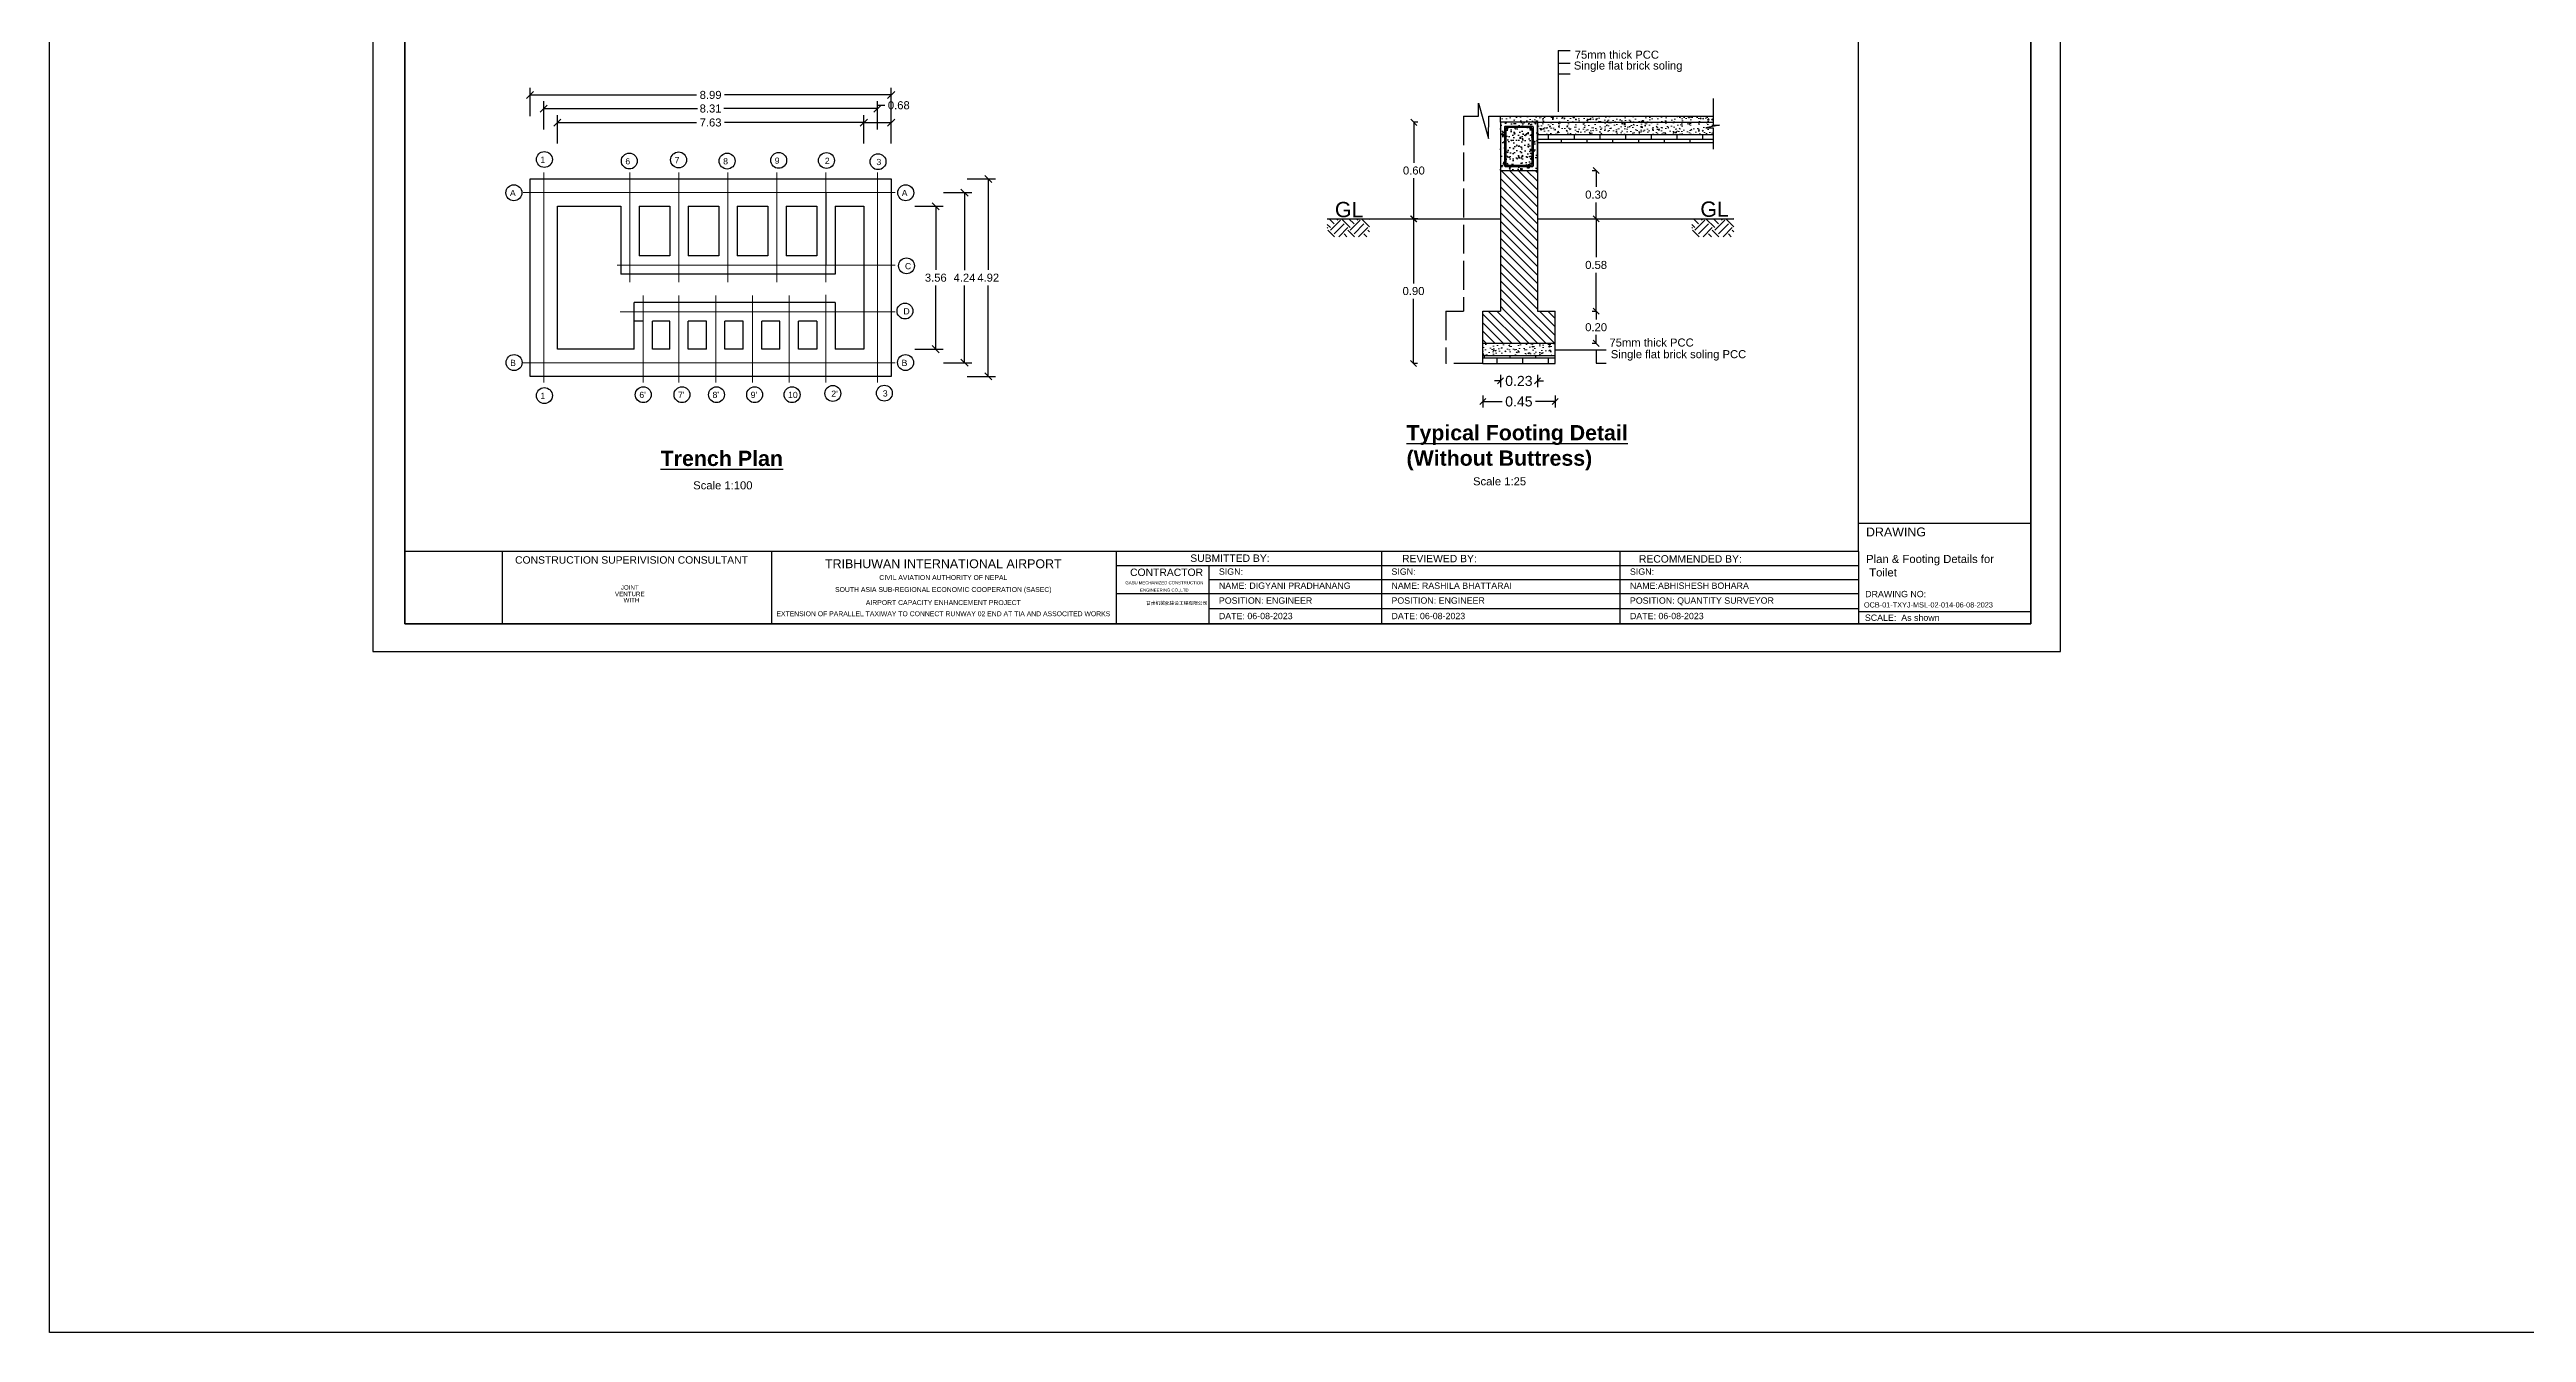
# Model space of a CAD drawing. Header units: metres. Extents: x 428 to 3974, y -4076 to 3914.
# Drawn here: x 942.9 to 1004.6, y -410.5 to -378.5 of the extents above; entities that cross this region are included whole.
import ezdxf
from ezdxf.enums import TextEntityAlignment as Align

# ---------------------------------------------------------------- set-up
doc = ezdxf.new("R2010")
doc.units = ezdxf.units.M
doc.header["$MEASUREMENT"] = 0
doc.header["$PDMODE"] = 2
doc.linetypes.add('ACAD_ISO02W100', pattern=[15, 12, -3])
doc.linetypes.add('CONTINOUS', pattern=[0])
for name, color, linetype in [('Dimension', 7, 'Continuous'), ('Frame', 7, 'Continuous'), ('Roof', 221, 'CONTINOUS'), ('trench', 7, 'Continuous'), ('Truss', 202, 'Continuous'), ('wall', 150, 'Continuous'), ('window', 2, 'Continuous')]:
    doc.layers.add(name, color=color, linetype=linetype)
doc.layers.add('Doors', color=3, linetype='Continuous', lineweight=20)
doc.layers.add('hatch-back', color=9, linetype='Continuous', lineweight=5)
doc.styles.add('ARIAL', font='arial.ttf')
doc.styles.add('labor camp', font='arial.ttf')
doc.styles.get("Standard").update_dxf_attribs({"font": 'arial.ttf'})
doc.dimstyles.new('1@100', dxfattribs={"dimtxt": 0.2, "dimasz": 0.175, "dimexe": 0.18, "dimexo": 0.0625, "dimgap": 0.09, "dimtad": 0, "dimtih": 1, "dimtoh": 1, "dimzin": 0, "dimdsep": 46, "dimtxsty": 'labor camp', "dimblk": 'OBLIQUE', "dimcen": 0.09, "dimadec": 0, "dimazin": 0, "dimtfac": 1, "dimtofl": 0, "dimtmove": 1, "dimatfit": 3, "dimfxl": 0.525, "dimfxlon": 1, "dimtolj": 1, "dimtzin": 0, "dimarcsym": 0})
doc.dimstyles.new('1@25', dxfattribs={"dimtxt": 0.2, "dimasz": 0.15, "dimexe": 0.01, "dimexo": 0.45, "dimgap": 0.09, "dimtad": 0, "dimtih": 1, "dimtoh": 1, "dimlfac": 0.25, "dimzin": 0, "dimdsep": 46, "dimtxsty": 'labor camp', "dimblk": 'OBLIQUE', "dimcen": 0.09, "dimadec": 0, "dimazin": 0, "dimtfac": 1, "dimtofl": 0, "dimtmove": 1, "dimatfit": 3, "dimfxl": 0.1, "dimfxlon": 1, "dimtolj": 1, "dimtzin": 0, "dimarcsym": 0})
doc.dimstyles.get("Standard").update_dxf_attribs({"dimtxt": 0.18, "dimasz": 0.18, "dimexe": 0.18, "dimexo": 0.0625, "dimgap": 0.09, "dimtad": 0, "dimtih": 1, "dimtoh": 1, "dimzin": 0, "dimdsep": 46, "dimtxsty": 'Standard', "dimcen": 0.09, "dimadec": 0, "dimazin": 0, "dimtfac": 1, "dimtofl": 0, "dimtmove": 0, "dimatfit": 3, "dimfxl": 1, "dimtolj": 1, "dimtzin": 0, "dimarcsym": 0})
pattern_1 = [(0, (-1665.20366, 1162.5951), (0, 0.32), []), (90, (-1665.20366, 1162.5951), (-0.32, 0.32), [0.32, -0.32])]
pattern_2 = [(50, (-1665.20366, 1162.59508), (0.286904073, -0.025100854), [0.03, -0.33]), (355, (-1665.20366, 1162.59508), (-0.055500533, 0.300876853), [0.024, -0.264]), (100.451444, (-1665.17975, 1162.593), (0.231403539, 0.275775996), [0.025496077, -0.280456845]), (46.1842, (-1665.20366, 1162.6751), (0.426896532, -0.066207712), [0.045, -0.495]), (96.635635, (-1665.1681, 1162.66957), (0.37386478, 0.38964744), [0.038244137, -0.420685504]), (351.184164, (-1665.20366, 1162.6751), (0.37386478, 0.38964744), [0.036, -0.396]), (21, (-1665.16366, 1162.65508), (0.23876282, -0.161047556), [0.03, -0.33]), (326, (-1665.16366, 1162.65508), (0.097326133, 0.290060018), [0.024, -0.264]), (71.451445, (-1665.14376, 1162.64166), (0.33608895, 0.12901246), [0.025496076, -0.280456845]), (37.5, (-1665.20366, 1162.59508), (0.004863942, 0.1331575415), [0, -0.2608, 0, -0.268, 0, -0.265]), (7.5, (-1665.20366, 1162.59508), (0.105227815, 0.157764685), [0, -0.1528, 0, -0.2548, 0, -0.101]), (327.5, (-1665.29286, 1162.59508), (0.2135289745, -0.0090219487), [0, -0.1, 0, -0.312, 0, -0.414]), (317.5, (-1665.33286, 1162.59508), (0.233274468, 0.040041993), [0, -0.13, 0, -0.2072, 0, -0.294])]
pattern_3 = [(135, (-1665.20366, 1162.59508), (-0.106066017, -0.106066017), [])]

# ---------------------------------------------------------------- blocks, each defined once
blk = doc.blocks.new('_Oblique')
at = {"color": 0, "linetype": 'ByBlock', "lineweight": -2}
blk.add_line((-0.5, -0.5), (0.5, 0.5), dxfattribs=at)
blk = doc.blocks.new('*D141')
at = {"layer": 'Defpoints', "color": 0, "transparency": 16777216}
for p in [(963.876, -379.662), (954.891, -381.752), (963.876, -381.752)]:
    blk.add_point(p, dxfattribs=at)
at = {"layer": 'window', "color": 0, "lineweight": -2, "transparency": 16777216}
for p, q in [((954.891, -380.187), (954.891, -379.482)), ((954.891, -379.662), (959.033, -379.662)), ((963.876, -379.662), (959.733, -379.662)), ((963.876, -380.187), (963.876, -379.482))]:
    blk.add_line(p, q, dxfattribs=at)
at = {"layer": 'window', "color": 0, "lineweight": -2, "transparency": 16777216, "xscale": 0.175, "yscale": 0.175, "zscale": 0.175, "rotation": 180}
blk.add_blockref('_Oblique', (954.891, -379.662), dxfattribs=at)
at = {"layer": 'window', "color": 0, "lineweight": -2, "transparency": 16777216, "xscale": 0.175, "yscale": 0.175, "zscale": 0.175}
blk.add_blockref('_Oblique', (963.876, -379.662), dxfattribs=at)
at = {"layer": 'window', "color": 0, "lineweight": 5, "transparency": 16777216, "insert": (959.383, -379.662), "char_height": 0.2, "attachment_point": 5, "style": 'labor camp'}
blk.add_mtext('\\A1;8.99', dxfattribs=at)
blk = doc.blocks.new('*D142')
at = {"layer": 'Defpoints', "color": 0, "transparency": 16777216}
for p in [(963.536, -380), (955.231, -382.092), (963.536, -382.092)]:
    blk.add_point(p, dxfattribs=at)
at = {"layer": 'window', "color": 0, "lineweight": -2, "transparency": 16777216}
for p, q in [((955.231, -380.525), (955.231, -379.82)), ((955.231, -380), (959.053, -380)), ((963.536, -380), (959.714, -380)), ((963.536, -380.525), (963.536, -379.82))]:
    blk.add_line(p, q, dxfattribs=at)
at = {"layer": 'window', "color": 0, "lineweight": -2, "transparency": 16777216, "xscale": 0.175, "yscale": 0.175, "zscale": 0.175, "rotation": 180}
blk.add_blockref('_Oblique', (955.231, -380), dxfattribs=at)
at = {"layer": 'window', "color": 0, "lineweight": -2, "transparency": 16777216, "xscale": 0.175, "yscale": 0.175, "zscale": 0.175}
blk.add_blockref('_Oblique', (963.536, -380), dxfattribs=at)
at = {"layer": 'window', "color": 0, "lineweight": 5, "transparency": 16777216, "insert": (959.383, -380), "char_height": 0.2, "attachment_point": 5, "style": 'labor camp'}
blk.add_mtext('\\A1;8.31', dxfattribs=at)
blk = doc.blocks.new('*D143')
at = {"layer": 'Defpoints', "color": 0, "transparency": 16777216}
for p in [(963.196, -380.348), (955.571, -382.432), (963.196, -382.432)]:
    blk.add_point(p, dxfattribs=at)
at = {"layer": 'window', "color": 0, "lineweight": -2, "transparency": 16777216}
for p, q in [((955.571, -380.873), (955.571, -380.168)), ((963.196, -380.873), (963.196, -380.168)), ((955.571, -380.348), (959.034, -380.348)), ((963.196, -380.348), (959.732, -380.348))]:
    blk.add_line(p, q, dxfattribs=at)
at = {"layer": 'window', "color": 0, "lineweight": -2, "transparency": 16777216, "xscale": 0.175, "yscale": 0.175, "zscale": 0.175, "rotation": 180}
blk.add_blockref('_Oblique', (955.571, -380.348), dxfattribs=at)
at = {"layer": 'window', "color": 0, "lineweight": -2, "transparency": 16777216, "xscale": 0.175, "yscale": 0.175, "zscale": 0.175}
blk.add_blockref('_Oblique', (963.196, -380.348), dxfattribs=at)
at = {"layer": 'window', "color": 0, "lineweight": 5, "transparency": 16777216, "insert": (959.383, -380.348), "char_height": 0.2, "attachment_point": 5, "style": 'labor camp'}
blk.add_mtext('\\A1;7.63', dxfattribs=at)
blk = doc.blocks.new('*D144')
at = {"layer": 'Defpoints', "color": 0, "transparency": 16777216}
for p in [(963.876, -381.752), (963.876, -386.668), (966.291, -386.668)]:
    blk.add_point(p, dxfattribs=at)
at = {"layer": 'window', "color": 0, "lineweight": -2, "transparency": 16777216}
for p, q in [((965.766, -381.752), (966.471, -381.752)), ((966.291, -381.752), (966.291, -384.018)), ((966.291, -386.668), (966.291, -384.402)), ((965.766, -386.668), (966.471, -386.668))]:
    blk.add_line(p, q, dxfattribs=at)
at = {"layer": 'window', "color": 0, "lineweight": -2, "transparency": 16777216, "xscale": 0.175, "yscale": 0.175, "zscale": 0.175}
for p, rotation in [((966.291, -381.752), 90), ((966.291, -386.668), 270)]:
    blk.add_blockref('_Oblique', p, dxfattribs=dict(at, rotation=rotation))
at = {"layer": 'window', "color": 0, "lineweight": 5, "transparency": 16777216, "insert": (966.291, -384.21), "char_height": 0.2, "attachment_point": 5, "style": 'labor camp'}
blk.add_mtext('\\A1;4.92', dxfattribs=at)
blk = doc.blocks.new('*D145')
at = {"layer": 'Defpoints', "color": 0, "transparency": 16777216}
for p in [(963.536, -382.092), (963.536, -386.328), (965.701, -386.328)]:
    blk.add_point(p, dxfattribs=at)
at = {"layer": 'window', "color": 0, "lineweight": -2, "transparency": 16777216}
for p, q in [((965.176, -382.092), (965.881, -382.092)), ((965.701, -382.092), (965.701, -384.019)), ((965.701, -386.328), (965.701, -384.4)), ((965.176, -386.328), (965.881, -386.328))]:
    blk.add_line(p, q, dxfattribs=at)
at = {"layer": 'window', "color": 0, "lineweight": -2, "transparency": 16777216, "xscale": 0.175, "yscale": 0.175, "zscale": 0.175}
for p, rotation in [((965.701, -382.092), 90), ((965.701, -386.328), 270)]:
    blk.add_blockref('_Oblique', p, dxfattribs=dict(at, rotation=rotation))
at = {"layer": 'window', "color": 0, "lineweight": 5, "transparency": 16777216, "insert": (965.701, -384.21), "char_height": 0.2, "attachment_point": 5, "style": 'labor camp'}
blk.add_mtext('\\A1;4.24', dxfattribs=at)
blk = doc.blocks.new('*D146')
at = {"layer": 'Defpoints', "color": 0, "transparency": 16777216}
for p in [(963.196, -382.432), (963.196, -385.988), (964.986, -385.988)]:
    blk.add_point(p, dxfattribs=at)
at = {"layer": 'window', "color": 0, "lineweight": -2, "transparency": 16777216}
for p, q in [((964.461, -382.432), (965.166, -382.432)), ((964.986, -382.432), (964.986, -384.018)), ((964.986, -385.988), (964.986, -384.402)), ((964.461, -385.988), (965.166, -385.988))]:
    blk.add_line(p, q, dxfattribs=at)
at = {"layer": 'window', "color": 0, "lineweight": -2, "transparency": 16777216, "xscale": 0.175, "yscale": 0.175, "zscale": 0.175}
for p, rotation in [((964.986, -382.432), 90), ((964.986, -385.988), 270)]:
    blk.add_blockref('_Oblique', p, dxfattribs=dict(at, rotation=rotation))
at = {"layer": 'window', "color": 0, "lineweight": 5, "transparency": 16777216, "insert": (964.986, -384.21), "char_height": 0.2, "attachment_point": 5, "style": 'labor camp'}
blk.add_mtext('\\A1;3.56', dxfattribs=at)
blk = doc.blocks.new('*D158')
at = {"layer": 'Defpoints', "color": 0, "transparency": 16777216}
for p in [(963.876, -380.348), (963.876, -381.752), (963.196, -382.432)]:
    blk.add_point(p, dxfattribs=at)
at = {"layer": 'window', "color": 0, "lineweight": -2, "transparency": 16777216}
for p, q in [((963.196, -380.873), (963.196, -380.168)), ((963.536, -380.348), (963.536, -379.919)), ((963.536, -379.919), (963.716, -379.919)), ((963.876, -380.873), (963.876, -380.168)), ((963.196, -380.348), (963.876, -380.348))]:
    blk.add_line(p, q, dxfattribs=at)
at = {"layer": 'window', "color": 0, "lineweight": -2, "transparency": 16777216, "xscale": 0.175, "yscale": 0.175, "zscale": 0.175, "rotation": 180}
blk.add_blockref('_Oblique', (963.196, -380.348), dxfattribs=at)
at = {"layer": 'window', "color": 0, "lineweight": -2, "transparency": 16777216, "xscale": 0.175, "yscale": 0.175, "zscale": 0.175}
blk.add_blockref('_Oblique', (963.876, -380.348), dxfattribs=at)
at = {"layer": 'window', "color": 0, "lineweight": 5, "transparency": 16777216, "insert": (964.066, -379.919), "char_height": 0.2, "attachment_point": 5, "style": 'labor camp'}
blk.add_mtext('\\A1;0.68', dxfattribs=at)
blk = doc.blocks.new('*D176')
at = {"color": 0, "lineweight": -2, "transparency": 16777216}
for p, q in [((978.596, -387.141), (978.596, -387.441)), ((978.596, -387.291), (979.08, -387.291)), ((980.396, -387.291), (979.911, -387.291)), ((980.396, -387.141), (980.396, -387.441))]:
    blk.add_line(p, q, dxfattribs=at)
at = {"layer": 'Defpoints', "color": 0, "transparency": 16777216}
for p in [(978.596, -386.343), (980.396, -386.343), (980.396, -387.291)]:
    blk.add_point(p, dxfattribs=at)
at = {"color": 0, "lineweight": -2, "transparency": 16777216, "xscale": 0.15, "yscale": 0.15, "zscale": 0.15, "rotation": 180}
blk.add_blockref('_Oblique', (978.596, -387.291), dxfattribs=at)
at = {"color": 0, "lineweight": -2, "transparency": 16777216, "xscale": 0.15, "yscale": 0.15, "zscale": 0.15}
blk.add_blockref('_Oblique', (980.396, -387.291), dxfattribs=at)
at = {"color": 0, "transparency": 16777216, "insert": (979.496, -387.291), "char_height": 0.25, "attachment_point": 5}
blk.add_mtext('\\A1;0.45', dxfattribs=at)
blk = doc.blocks.new('*D177')
at = {"color": 0, "lineweight": -2, "transparency": 16777216}
for p, q in [((979.036, -386.78), (978.886, -386.78)), ((979.036, -386.63), (979.036, -386.93)), ((979.956, -386.63), (979.956, -386.93)), ((979.956, -386.78), (980.106, -386.78))]:
    blk.add_line(p, q, dxfattribs=at)
at = {"layer": 'Defpoints', "color": 0, "transparency": 16777216}
for p in [(979.036, -385.043), (979.956, -385.043), (979.956, -386.78)]:
    blk.add_point(p, dxfattribs=at)
at = {"color": 0, "lineweight": -2, "transparency": 16777216, "xscale": 0.15, "yscale": 0.15, "zscale": 0.15}
blk.add_blockref('_Oblique', (979.036, -386.78), dxfattribs=at)
at = {"color": 0, "lineweight": -2, "transparency": 16777216, "xscale": 0.15, "yscale": 0.15, "zscale": 0.15, "rotation": 180}
blk.add_blockref('_Oblique', (979.956, -386.78), dxfattribs=at)
at = {"color": 0, "transparency": 16777216, "insert": (979.496, -386.78), "char_height": 0.25, "attachment_point": 5}
blk.add_mtext('\\A1;0.23', dxfattribs=at)
blk = doc.blocks.new('*D181')
at = {"layer": 'Defpoints', "color": 0, "transparency": 16777216}
for p in [(979.036, -380.343), (976.883, -382.743), (979.036, -382.743)]:
    blk.add_point(p, dxfattribs=at)
at = {"layer": 'Dimension', "color": 0, "lineweight": -2, "transparency": 16777216}
for p, q in [((976.983, -380.343), (976.873, -380.343)), ((976.883, -380.343), (976.883, -381.351)), ((976.883, -382.743), (976.883, -381.735)), ((976.983, -382.743), (976.873, -382.743))]:
    blk.add_line(p, q, dxfattribs=at)
at = {"layer": 'Dimension', "color": 0, "lineweight": -2, "transparency": 16777216, "xscale": 0.15, "yscale": 0.15, "zscale": 0.15}
for p, rotation in [((976.883, -380.343), 90), ((976.883, -382.743), 270)]:
    blk.add_blockref('_Oblique', p, dxfattribs=dict(at, rotation=rotation))
at = {"layer": 'Dimension', "color": 0, "lineweight": 5, "transparency": 16777216, "insert": (976.883, -381.543), "char_height": 0.2, "attachment_point": 5, "style": 'labor camp'}
blk.add_mtext('\\A1;0.60', dxfattribs=at)
blk = doc.blocks.new('*D182')
at = {"layer": 'Defpoints', "color": 0, "transparency": 16777216}
for p in [(979.036, -382.743), (976.873, -386.343), (978.596, -386.343)]:
    blk.add_point(p, dxfattribs=at)
at = {"layer": 'Dimension', "color": 0, "lineweight": -2, "transparency": 16777216}
for p, q in [((976.973, -382.743), (976.863, -382.743)), ((976.873, -382.743), (976.873, -384.351)), ((976.873, -386.343), (976.873, -384.735)), ((976.973, -386.343), (976.863, -386.343))]:
    blk.add_line(p, q, dxfattribs=at)
at = {"layer": 'Dimension', "color": 0, "lineweight": -2, "transparency": 16777216, "xscale": 0.15, "yscale": 0.15, "zscale": 0.15}
for p, rotation in [((976.873, -382.743), 90), ((976.873, -386.343), 270)]:
    blk.add_blockref('_Oblique', p, dxfattribs=dict(at, rotation=rotation))
at = {"layer": 'Dimension', "color": 0, "lineweight": 5, "transparency": 16777216, "insert": (976.873, -384.543), "char_height": 0.2, "attachment_point": 5, "style": 'labor camp'}
blk.add_mtext('\\A1;0.90', dxfattribs=at)
blk = doc.blocks.new('*D183')
at = {"layer": 'Defpoints', "color": 0, "transparency": 16777216}
for p in [(979.956, -381.543), (979.956, -382.743), (981.418, -382.743)]:
    blk.add_point(p, dxfattribs=at)
at = {"layer": 'Dimension', "color": 0, "lineweight": -2, "transparency": 16777216}
for p, q in [((981.318, -381.543), (981.428, -381.543)), ((981.418, -381.543), (981.418, -381.951)), ((981.318, -382.743), (981.428, -382.743)), ((981.418, -382.743), (981.418, -382.335))]:
    blk.add_line(p, q, dxfattribs=at)
at = {"layer": 'Dimension', "color": 0, "lineweight": -2, "transparency": 16777216, "xscale": 0.15, "yscale": 0.15, "zscale": 0.15}
for p, rotation in [((981.418, -381.543), 90), ((981.418, -382.743), 270)]:
    blk.add_blockref('_Oblique', p, dxfattribs=dict(at, rotation=rotation))
at = {"layer": 'Dimension', "color": 0, "lineweight": 5, "transparency": 16777216, "insert": (981.418, -382.143), "char_height": 0.2, "attachment_point": 5, "style": 'labor camp'}
blk.add_mtext('\\A1;0.30', dxfattribs=at)
blk = doc.blocks.new('*D184')
at = {"layer": 'Defpoints', "color": 0, "transparency": 16777216}
for p in [(979.956, -382.743), (980.396, -385.043), (981.418, -385.043)]:
    blk.add_point(p, dxfattribs=at)
at = {"layer": 'Dimension', "color": 0, "lineweight": -2, "transparency": 16777216}
for p, q in [((981.318, -382.743), (981.428, -382.743)), ((981.418, -382.743), (981.418, -383.701)), ((981.418, -385.043), (981.418, -384.085)), ((981.318, -385.043), (981.428, -385.043))]:
    blk.add_line(p, q, dxfattribs=at)
at = {"layer": 'Dimension', "color": 0, "lineweight": -2, "transparency": 16777216, "xscale": 0.15, "yscale": 0.15, "zscale": 0.15}
for p, rotation in [((981.418, -382.743), 90), ((981.418, -385.043), 270)]:
    blk.add_blockref('_Oblique', p, dxfattribs=dict(at, rotation=rotation))
at = {"layer": 'Dimension', "color": 0, "lineweight": 5, "transparency": 16777216, "insert": (981.418, -383.893), "char_height": 0.2, "attachment_point": 5, "style": 'labor camp'}
blk.add_mtext('\\A1;0.58', dxfattribs=at)
blk = doc.blocks.new('*D185')
at = {"layer": 'Defpoints', "color": 0, "transparency": 16777216}
for p in [(980.396, -385.043), (980.396, -385.843), (981.418, -385.843)]:
    blk.add_point(p, dxfattribs=at)
at = {"layer": 'Dimension', "color": 0, "lineweight": -2, "transparency": 16777216}
for p, q in [((981.318, -385.043), (981.428, -385.043)), ((981.418, -385.043), (981.418, -385.251)), ((981.418, -385.843), (981.418, -385.635)), ((981.318, -385.843), (981.428, -385.843))]:
    blk.add_line(p, q, dxfattribs=at)
at = {"layer": 'Dimension', "color": 0, "lineweight": -2, "transparency": 16777216, "xscale": 0.15, "yscale": 0.15, "zscale": 0.15}
for p, rotation in [((981.418, -385.043), 90), ((981.418, -385.843), 270)]:
    blk.add_blockref('_Oblique', p, dxfattribs=dict(at, rotation=rotation))
at = {"layer": 'Dimension', "color": 0, "lineweight": 5, "transparency": 16777216, "insert": (981.418, -385.443), "char_height": 0.2, "attachment_point": 5, "style": 'labor camp'}
blk.add_mtext('\\A1;0.20', dxfattribs=at)

msp = doc.modelspace()

# ---------------------------------------------------------------- hatches: boundary and pattern name
at = {"layer": 'Dimension'}
h = msp.add_hatch(dxfattribs=at)
h.set_pattern_fill('ANSI31', color=6, scale=1.2, angle=90, style=0)
h.set_pattern_definition(pattern_3)
h.paths.add_polyline_path([(979.036, -385.043), (979.956, -385.043), (979.956, -381.543), (979.036, -381.543)])
h = msp.add_hatch(dxfattribs=at)
h.set_pattern_fill('ANSI31', color=6, scale=1.2, angle=90, style=0)
h.set_pattern_definition(pattern_3)
h.paths.add_polyline_path([(980.396, -385.043), (979.956, -385.043), (979.036, -385.043), (978.596, -385.043), (978.596, -385.843), (980.396, -385.843)])
at = {"layer": 'hatch-back', "lineweight": 15}
h = msp.add_hatch(dxfattribs=at)
h.set_pattern_fill('AR-CONC', color=6, scale=0.04, style=0)
h.set_pattern_definition(pattern_2)
h.paths.add_polyline_path([(984.334, -380.343), (984.334, -380.191), (979.036, -380.191), (979.036, -380.343), (979.956, -380.343)])
h = msp.add_hatch(dxfattribs=at)
h.set_pattern_fill('AR-CONC', color=6, scale=0.04, style=0)
h.set_pattern_definition(pattern_2)
h.paths.add_polyline_path([(984.334, -380.643), (984.334, -380.478), (984.145, -380.478), (984.486, -380.416), (984.334, -380.416), (984.334, -380.343), (979.956, -380.343), (979.956, -380.643)])
h = msp.add_hatch(dxfattribs=at)
h.set_pattern_fill('AR-CONC', color=6, scale=0.04, style=0)
h.set_pattern_definition(pattern_2)
h.paths.add_polyline_path([(978.596, -385.843), (978.596, -386.143), (980.396, -386.143), (980.396, -385.843)])
at = {"layer": 'wall'}
h = msp.add_hatch(dxfattribs=at)
h.set_pattern_fill('AR-CONC', color=201, scale=0.04, style=0)
h.set_pattern_definition([(50, (-574.26433, 35.63076), (0.286904073, -0.025100854), [0.03, -0.33]), (355, (-574.26433, 35.63076), (-0.055500533, 0.300876853), [0.024, -0.264]), (100.4514, (-574.24042, 35.62867), (0.231403753, 0.275775817), [0.025496076, -0.280456845]), (46.1842, (-574.26433, 35.71076), (0.42689642, -0.066207606), [0.045, -0.495]), (96.6356, (-574.22875, 35.70524), (0.37386508, 0.38964715), [0.03824412, -0.4206852]), (351.1842, (-574.26433, 35.71076), (0.37386478, 0.38964744), [0.036, -0.396]), (21, (-574.22433, 35.69076), (0.23876282, -0.161047556), [0.03, -0.33]), (326, (-574.22433, 35.69076), (0.097326133, 0.29006002), [0.024, -0.264]), (71.4514, (-574.20443, 35.67734), (0.33608905, 0.1290122), [0.025496076, -0.280456845]), (37.5, (-574.26433, 35.63076), (0.004863942, 0.1331575415), [0, -0.2608, 0, -0.268, 0, -0.265]), (7.5, (-574.26433, 35.63076), (0.105227815, 0.157764685), [0, -0.1528, 0, -0.2548, 0, -0.101]), (327.5, (-574.35353, 35.63076), (0.2135289745, -0.009021949), [0, -0.1, 0, -0.312, 0, -0.414]), (317.5, (-574.39353, 35.63076), (0.233274468, 0.040041993), [0, -0.13, 0, -0.2072, 0, -0.294])])
h.paths.add_polyline_path([(979.036, -381.543), (979.956, -381.543), (979.956, -380.343), (979.036, -380.343)])
h = msp.add_hatch(dxfattribs=at)
h.set_pattern_fill('AR-B816', color=201, scale=0.04)
h.set_pattern_definition(pattern_1)
h.paths.add_polyline_path([(979.956, -380.643), (979.956, -380.843), (984.334, -380.843), (984.334, -380.643)])
h = msp.add_hatch(dxfattribs=at)
h.set_pattern_fill('EARTH', color=201, scale=1.4, angle=45)
h.set_pattern_definition([(45, (-1665.20366, 1162.5951), (0, 0.494974747), [0.35, -0.35]), (45, (-1665.29647, 1162.6879), (0, 0.494974747), [0.35, -0.35]), (45, (-1665.38927, 1162.7807), (0, 0.494974747), [0.35, -0.35]), (135, (-1665.38927, 1162.84257), (-0.494974747, 1e-16), [0.35, -0.35]), (135, (-1665.29647, 1162.93538), (-0.494974747, 1e-16), [0.35, -0.35]), (135, (-1665.20366, 1163.0282), (-0.494974747, 1e-16), [0.35, -0.35])])
h.paths.add_polyline_path([(975.776, -382.743), (974.729, -382.743), (974.729, -383.19), (975.776, -383.19)])
h = msp.add_hatch(dxfattribs=at)
h.set_pattern_fill('EARTH', color=201, scale=1.4, angle=45)
h.set_pattern_definition([(45, (-1656.13527, 1162.5951), (0, 0.494974747), [0.35, -0.35]), (45, (-1656.22807, 1162.6879), (0, 0.494974747), [0.35, -0.35]), (45, (-1656.32088, 1162.7807), (0, 0.494974747), [0.35, -0.35]), (135, (-1656.32088, 1162.84257), (-0.494974747, 1e-16), [0.35, -0.35]), (135, (-1656.22807, 1162.93538), (-0.494974747, 1e-16), [0.35, -0.35]), (135, (-1656.13527, 1163.0282), (-0.494974747, 1e-16), [0.35, -0.35])])
h.paths.add_polyline_path([(984.844, -382.743), (983.798, -382.743), (983.798, -383.19), (984.844, -383.19)])
h = msp.add_hatch(dxfattribs=at)
h.set_pattern_fill('AR-B816', color=201, scale=0.04)
h.set_pattern_definition(pattern_1)
h.paths.add_polyline_path([(980.396, -386.343), (980.396, -386.143), (978.596, -386.143), (978.596, -386.343)])

# ---------------------------------------------------------------- linework, layer by layer
for p, q in [((987.943, -391.022), (987.943, -364.528)), ((980.47, -378.556), (980.47, -380.078)), ((980.47, -378.556), (980.773, -378.556)), ((980.472, -378.874), (980.773, -378.874)), ((980.472, -379.135), (980.773, -379.135)), ((974.729, -382.743), (979.036, -382.743)), ((979.956, -382.743), (984.844, -382.743)), ((980.404, -386.002), (981.671, -386.002)), ((981.418, -386.002), (981.418, -386.336)), ((981.418, -386.336), (981.671, -386.336)), ((969.476, -391.022), (969.476, -392.828)), ((969.476, -391.372), (972.482, -391.372)), ((971.782, -391.372), (971.782, -392.828)), ((972.482, -391.372), (976.076, -391.372)), ((976.076, -391.022), (976.076, -392.828)), ((976.076, -391.372), (987.943, -391.372)), ((976.076, -391.372), (976.776, -391.372)), ((976.776, -391.372), (980.369, -391.372)), ((982.01, -391.022), (982.01, -392.828)), ((982.01, -391.372), (982.71, -391.372)), ((983.909, -391.372), (987.503, -391.372)), ((987.943, -391.022), (987.943, -392.828)), ((971.782, -391.722), (976.076, -391.722)), ((976.076, -391.722), (976.776, -391.722)), ((976.776, -391.722), (983.209, -391.722)), ((983.209, -391.722), (987.943, -391.722)), ((969.487, -392.072), (972.482, -392.072)), ((971.782, -392.442), (972.482, -392.442)), ((972.482, -392.072), (976.076, -392.072)), ((972.482, -392.442), (976.076, -392.442)), ((976.076, -392.072), (976.776, -392.072)), ((976.076, -392.442), (976.776, -392.442)), ((976.776, -392.072), (983.209, -392.072)), ((976.776, -392.442), (983.209, -392.442)), ((983.209, -392.072), (987.943, -392.072)), ((983.209, -392.442), (987.943, -392.442))]:
    msp.add_line(p, q)
msp.add_lwpolyline([(979.036, -381.543), (979.956, -381.543), (979.956, -380.343), (979.036, -380.343)], close=True)
for points in [[(979.16, -381.443), (979.832, -381.443, 0.414214), (979.856, -381.419), (979.856, -380.467, 0.414214), (979.832, -380.443), (979.16, -380.443, 0.414214), (979.136, -380.467), (979.136, -381.419, 0.414214)], [(979.192, -381.411), (979.8, -381.411, 0.414214), (979.824, -381.387), (979.824, -380.499, 0.414214), (979.8, -380.475), (979.192, -380.475, 0.414214), (979.168, -380.499), (979.168, -381.387, 0.414214)]]:
    msp.add_lwpolyline(points, format="xyb", close=True)
for centre, radius in [((979.194, -380.5), 0.024), ((979.796, -380.5), 0.024), ((955.247, -381.268), 0.198), ((957.36, -381.306), 0.198), ((958.587, -381.279), 0.198), ((959.794, -381.307), 0.198), ((961.077, -381.29), 0.198), ((962.266, -381.293), 0.198), ((963.549, -381.323), 0.198), ((979.194, -381.386), 0.024), ((979.796, -381.386), 0.024), ((954.488, -382.096), 0.198), ((964.238, -382.096), 0.198), ((964.258, -383.915), 0.198), ((964.22, -385.039), 0.198), ((954.493, -386.322), 0.198), ((964.234, -386.322), 0.198), ((955.247, -387.144), 0.198), ((957.708, -387.121), 0.198), ((958.671, -387.121), 0.198), ((959.529, -387.121), 0.198), ((960.479, -387.121), 0.198), ((961.41, -387.121), 0.198), ((962.424, -387.09), 0.198), ((963.707, -387.083), 0.198)]:
    msp.add_circle(centre, radius)
at = {"layer": 'Defpoints', "color": 3}
msp.add_lwpolyline([(992.975, -393.516), (992.975, -363.816), (950.975, -363.816), (950.975, -393.516)], close=True, dxfattribs=at)
at = {"layer": 'Doors'}
for p, q in [((954.721, -382.092), (963.978, -382.092)), ((955.231, -386.814), (955.231, -381.595)), ((957.377, -381.595), (957.377, -384.325)), ((958.596, -381.595), (958.596, -384.325)), ((959.815, -381.595), (959.815, -384.325)), ((961.034, -381.595), (961.034, -384.325)), ((962.253, -381.595), (962.253, -384.325)), ((963.536, -381.595), (963.536, -386.814)), ((963.978, -383.896), (957.054, -383.896)), ((963.978, -385.058), (957.134, -385.058)), ((957.707, -386.814), (957.707, -384.651)), ((958.596, -386.814), (958.596, -384.651)), ((959.51, -386.814), (959.51, -384.651)), ((960.425, -386.814), (960.425, -384.651)), ((961.339, -386.814), (961.339, -384.651)), ((962.253, -384.64), (962.253, -386.814)), ((963.978, -386.328), (954.721, -386.328))]:
    msp.add_line(p, q, dxfattribs=at)
at = {"layer": 'Frame', "color": 6, "linetype": 'Continuous', "lineweight": 35}
for p, q in [((951.775, -364.528), (951.775, -392.828)), ((992.237, -392.828), (992.237, -364.528)), ((951.775, -392.828), (992.237, -392.828))]:
    msp.add_line(p, q, dxfattribs=at)
at = {"layer": 'Frame'}
for p, q in [((954.891, -381.752), (963.876, -381.752)), ((954.891, -386.668), (954.891, -381.752)), ((962.253, -382.092), (962.253, -383.896)), ((963.876, -381.752), (963.876, -386.668)), ((955.571, -382.432), (957.147, -382.432)), ((955.571, -385.988), (955.571, -382.432)), ((957.147, -382.432), (957.147, -384.126)), ((957.607, -382.432), (957.607, -383.666)), ((957.607, -382.432), (958.366, -382.432)), ((958.366, -382.432), (958.366, -383.666)), ((958.826, -382.432), (958.826, -383.666)), ((958.826, -382.432), (959.585, -382.432)), ((959.585, -382.432), (959.585, -383.666)), ((960.045, -382.432), (960.045, -383.666)), ((960.045, -382.432), (960.804, -382.432)), ((960.804, -382.432), (960.804, -383.666)), ((961.264, -382.432), (961.264, -383.666)), ((961.264, -382.432), (962.023, -382.432)), ((962.023, -382.432), (962.023, -383.666)), ((962.483, -382.432), (962.483, -384.126)), ((962.483, -382.432), (963.196, -382.432)), ((963.196, -382.432), (963.196, -385.988)), ((958.366, -383.666), (957.607, -383.666)), ((959.585, -383.666), (958.826, -383.666)), ((960.804, -383.666), (960.045, -383.666)), ((962.023, -383.666), (961.264, -383.666)), ((962.483, -384.126), (957.147, -384.126)), ((957.477, -385.988), (957.477, -384.828)), ((962.483, -384.828), (957.477, -384.828)), ((962.483, -384.828), (962.483, -385.988)), ((957.707, -385.288), (957.477, -385.288)), ((957.937, -385.988), (957.937, -385.288)), ((958.366, -385.288), (957.937, -385.288)), ((958.366, -385.288), (957.937, -385.288)), ((958.366, -385.988), (958.366, -385.288)), ((958.826, -385.988), (958.826, -385.288)), ((959.28, -385.288), (958.826, -385.288)), ((959.28, -385.288), (958.826, -385.288)), ((959.28, -385.988), (959.28, -385.288)), ((959.74, -385.988), (959.74, -385.288)), ((960.195, -385.288), (959.74, -385.288)), ((960.195, -385.288), (959.74, -385.288)), ((960.195, -385.988), (960.195, -385.288)), ((960.655, -385.988), (960.655, -385.288)), ((961.109, -385.288), (960.655, -385.288)), ((961.109, -385.288), (960.655, -385.288)), ((961.109, -385.988), (961.109, -385.288)), ((961.569, -385.988), (961.569, -385.288)), ((962.023, -385.288), (961.569, -385.288)), ((962.023, -385.288), (961.569, -385.288)), ((962.023, -385.288), (962.023, -385.988)), ((957.477, -385.988), (955.571, -385.988)), ((958.366, -385.988), (957.937, -385.988)), ((959.28, -385.988), (958.826, -385.988)), ((960.195, -385.988), (959.74, -385.988)), ((961.109, -385.988), (960.655, -385.988)), ((962.023, -385.988), (961.569, -385.988)), ((963.196, -385.988), (962.483, -385.988)), ((963.876, -386.668), (954.891, -386.668))]:
    msp.add_line(p, q, dxfattribs=at)
at = {"layer": 'Frame', "linetype": 'Continuous', "lineweight": 30}
for p, q in [((992.237, -390.328), (987.943, -390.328)), ((987.943, -391.022), (951.775, -391.022)), ((954.207, -392.814), (954.207, -391.022)), ((960.907, -392.814), (960.907, -391.022)), ((992.237, -392.528), (987.943, -392.528))]:
    msp.add_line(p, q, dxfattribs=at)
at = {"layer": 'Frame'}
msp.add_lwpolyline([(978.116, -380.191), (978.492, -380.191), (978.492, -379.865), (978.737, -380.745), (978.745, -380.191), (979.036, -380.191)], dxfattribs=at)
at = {"layer": 'Roof', "linetype": 'ACAD_ISO02W100', "ltscale": 0.06}
for p, q in [((978.116, -380.191), (978.116, -385.043)), ((977.676, -385.043), (978.116, -385.043)), ((977.676, -385.043), (977.676, -386.343)), ((978.596, -386.343), (977.676, -386.343))]:
    msp.add_line(p, q, dxfattribs=at)
at = {"layer": 'trench'}
msp.add_lwpolyline([(942.934, -347.896), (1189.471, -347.896), (1189.471, -410.459), (942.934, -410.459)], close=True, dxfattribs=at)
at = {"layer": 'Truss'}
for p, q in [((979.036, -380.191), (984.334, -380.191)), ((979.036, -380.343), (979.036, -380.191)), ((979.036, -380.343), (979.036, -385.043)), ((979.956, -380.343), (979.956, -385.043)), ((979.956, -380.343), (984.334, -380.343)), ((979.956, -380.643), (984.334, -380.643)), ((979.956, -380.843), (984.334, -380.843)), ((978.596, -385.043), (979.036, -385.043)), ((978.596, -386.343), (978.596, -385.043)), ((979.956, -385.043), (980.396, -385.043)), ((980.396, -386.343), (980.396, -385.043)), ((978.596, -385.843), (980.396, -385.843)), ((978.596, -386.143), (980.396, -386.143)), ((978.596, -386.343), (980.396, -386.343))]:
    msp.add_line(p, q, dxfattribs=at)
msp.add_lwpolyline([(984.334, -379.748), (984.334, -380.191), (984.334, -380.343), (984.334, -380.416), (984.486, -380.416), (984.145, -380.478), (984.334, -380.478), (984.334, -380.643), (984.334, -380.843), (984.334, -381.009)], dxfattribs=at)

# ---------------------------------------------------------------- texts
at = {"layer": 'Dimension', "attachment_point": 1, "style": 'labor camp'}
for s, insert, char_height, width in [('{\\H0.52736x;Single flat brick soling\\fArial|b1|i0|c0|p34;\\H1.89623x; }', (980.864, -378.83), 0.37925, 2.70155), ('{\\H0.52736x;75mm thick PCC\\fArial|b1|i0|c0|p34;\\H1.89623x; }', (980.886, -378.559), 0.37925, 2.17973), (' 1', (955.088, -381.198), 0.1543, 1.07742), (' 6', (957.202, -381.236), 0.1543, 0.85538), (' 7', (958.428, -381.209), 0.1543, 0.46018), (' 8', (959.636, -381.236), 0.1543, 0.60027), (' 9', (960.919, -381.22), 0.1543, 0.73612), ('  2', (962.107, -381.223), 0.1543, 0.8228), ('  3', (963.39, -381.253), 0.1543, 0.62181), (' A', (954.33, -382.026), 0.1543, 0.52819), (' A', (964.079, -382.026), 0.1543, 0.52819), ('{\\H1.00199x;GL\\fArial|b1|i0|c0|p34;\\H0.99801x; }', (974.918, -382.324), 0.37925, 0.79835), ('{\\H1.00199x;GL\\fArial|b1|i0|c0|p34;\\H0.99801x; }', (984.011, -382.314), 0.37925, 0.79835), ('  C', (964.099, -383.845), 0.1543, 0.52819), ('  D', (964.062, -384.969), 0.1543, 0.52819), ('{\\H0.52736x;75mm thick PCC\\fArial|b1|i0|c0|p34;\\H1.89623x; }', (981.75, -385.723), 0.37925, 2.17973), (' B', (954.335, -386.252), 0.1543, 1.06061), (' B', (964.076, -386.252), 0.1543, 1.06061), ('{\\H0.52736x;Single flat brick soling PCC\\fArial|b1|i0|c0|p34;\\H1.89623x; }', (981.784, -386.013), 0.37925, 3.55833), (" 6'", (957.55, -387.05), 0.1543, 0.85538), (" 7'", (958.512, -387.05), 0.1543, 0.85538), (" 8'", (959.371, -387.05), 0.1543, 0.85538), (" 9'", (960.32, -387.05), 0.1543, 0.85538), (' 10', (961.251, -387.05), 0.1543, 0.85538), ("  2'", (962.266, -387.019), 0.1543, 0.8228), ('  3', (963.549, -387.012), 0.1543, 0.62181), (' 1', (955.088, -387.074), 0.1543, 1.07742), ('{\\fArial|b1|i0|c0|p34;\\LTypical Footing Detail\\l (Without Buttress)}', (976.7, -387.877), 0.37925, 7.22381), ('{\\fArial|b1|i0|c0|p34;\\LTrench Plan}', (958.139, -388.515), 0.38096, 4.17081), ('\\pt4.4;Scale 1:100', (958.95, -389.277), 0.2, 1.66142), ('\\pt4.4;Scale 1:25', (978.355, -389.177), 0.2, 1.42819)]:
    msp.add_mtext(s, dxfattribs=dict(at, insert=insert, char_height=char_height, width=width))
at = {"layer": 'Frame', "color": 7, "linetype": 'Continuous', "style": 'ARIAL'}
for s, height, p in [(' DRAWING ', 0.2212, (988.88, -390.537)), ('TRIBHUWAN INTERNATIONAL AIRPORT', 0.22115, (965.174, -391.328)), ('  SUBMITTED BY:', 0.18429, (972.235, -391.19)), ('JOINT ', 0.1103, (957.393, -391.917)), ('SOUTH ASIA SUB-REGIONAL ECONOMIC COOPERATION (SASEC)', 0.12178, (965.174, -391.985)), ('CIVIL AVIATION AUTHORITY OF NEPAL', 0.12178, (965.174, -391.671)), ('VENTURE ', 0.1103, (957.393, -392.081)), (' WITH', 0.1103, (957.393, -392.234)), ('EXTENSION OF PARALLEL TAXIWAY TO CONNECT RUNWAY 02 END AT TIA AND ASSOCITED WORKS', 0.12178, (965.174, -392.573)), ('AIRPORT CAPACITY ENHANCEMENT PROJECT', 0.12178, (965.174, -392.295))]:
    msp.add_text(s, height=height, dxfattribs=at).set_placement(p, align=Align.MIDDLE)
for s, height, p in [('CONSTRUCTION SUPERIVISION CONSULTANT', 0.18429, (954.518, -391.326)), ('        REVIEWED BY:', 0.18429, (976.017, -391.292)), ('RECOMMENDED BY:', 0.18429, (982.483, -391.3)), ('GASU MECHANIZED CONSTRUCTION ', 0.07691, (969.704, -391.84)), ('CONTRACTOR', 0.1843, (969.821, -391.633)), (' ENGINEERING CO.,LTD', 0.07691, (970.04, -392.022)), ('SIGN:', 0.1576, (972.031, -391.603)), ('NAME: DIGYANI PRADHANANG', 0.15757, (972.031, -391.953)), ('SIGN:', 0.1576, (976.325, -391.603)), ('NAME: RASHILA BHATTARAI', 0.15757, (976.325, -391.953)), ('SIGN:', 0.1576, (982.259, -391.603)), ('NAME:ABHISHESH BOHARA', 0.15757, (982.259, -391.953)), ('甘肃机械化建设工程有限公司', 0.08377, (970.217, -392.35)), ('POSITION: ENGINEER', 0.15757, (972.031, -392.323)), ('DATE: 06-08-2023', 0.15757, (972.031, -392.708)), ('POSITION: ENGINEER', 0.15757, (976.325, -392.323)), ('DATE: 06-08-2023', 0.15757, (976.325, -392.708)), ('POSITION: QUANTITY SURVEYOR', 0.15757, (982.259, -392.323)), ('DATE: 06-08-2023', 0.15757, (982.259, -392.708)), ('OCB-01-TXYJ-MSL-02-014-06-08-2023', 0.13, (988.082, -392.417)), ('SCALE:  As shown', 0.15757, (988.105, -392.75)), ('DRAWING NO: ', 0.15757, (988.113, -392.161))]:
    msp.add_text(s, height=height, dxfattribs=at).set_placement(p)
at = {"layer": 'Frame', "color": 7, "insert": (988.136, -391.109), "char_height": 0.2009, "width": 4.30274, "attachment_point": 1, "style": 'ARIAL'}
msp.add_mtext('\\pt28.13;Plan & Footing Details for\\P Toilet', dxfattribs=at)

# ---------------------------------------------------------------- dimensions: what is measured, and where the dimension line sits
for base, p1, p2, text, picture, middle in [((979.956, -386.78), (979.036, -385.043), (979.956, -385.043), '0.23', '*D177', (979.496, -386.78)), ((980.396, -387.291), (978.596, -386.343), (980.396, -386.343), '0.45', '*D176', (979.496, -387.291))]:
    dim = msp.add_linear_dim(base=base, p1=p1, p2=p2, text=text, dimstyle='Standard', override={"dimtxt": 0.25, "dimasz": 0.15, "dimexe": 0.15, "dimblk1": 'Oblique', "dimblk2": 'Oblique', "dimsah": 1, "dimfxl": 0.15, "dimfxlon": 1})
    dim.commit()
    dim.dimension.update_dxf_attribs({"geometry": picture, "text_midpoint": middle})
at = {"layer": 'Dimension', "lineweight": 5}
for base, p1, p2, picture, middle in [((976.883, -382.743), (979.036, -380.343), (979.036, -382.743), '*D181', (976.883, -381.543)), ((981.418, -382.743), (979.956, -381.543), (979.956, -382.743), '*D183', (981.418, -382.143)), ((976.873, -386.343), (979.036, -382.743), (978.596, -386.343), '*D182', (976.873, -384.543)), ((981.418453894, -385.042981261), (979.955692954, -382.742981261), (980.395692954, -385.042981261), '*D184', (981.418453894, -383.892981261)), ((981.418, -385.843), (980.396, -385.043), (980.396, -385.843), '*D185', (981.418, -385.443))]:
    dim = msp.add_linear_dim(base=base, p1=p1, p2=p2, angle=90, dimstyle='1@25', dxfattribs=at)
    dim.commit()
    dim.dimension.update_dxf_attribs({"geometry": picture, "text_midpoint": middle})
at = {"layer": 'window', "color": 0, "lineweight": 5}
for base, p1, p2, picture, middle in [((963.8761, -379.6622), (954.8906, -381.7523), (963.8761, -381.7523), '*D141', (959.3833, -379.6622)), ((963.5361, -379.9998), (955.2306, -382.0923), (963.5361, -382.0923), '*D142', (959.3833, -379.9998)), ((963.1961, -380.3484), (955.5706, -382.4323), (963.1961, -382.4323), '*D143', (959.3833, -380.3484)), ((963.876, -380.348), (963.196, -382.432), (963.876, -381.752), '*D158', (963.806, -379.919))]:
    dim = msp.add_linear_dim(base=base, p1=p1, p2=p2, dimstyle='1@100', dxfattribs=at)
    dim.commit()
    dim.dimension.update_dxf_attribs({"geometry": picture, "text_midpoint": middle})
for base, p1, p2, picture, middle in [((965.701, -386.328), (963.536, -382.092), (963.536, -386.328), '*D145', (965.701, -384.21)), ((966.291, -386.668), (963.876, -381.752), (963.876, -386.668), '*D144', (966.291, -384.21)), ((964.986, -385.988), (963.196, -382.432), (963.196, -385.988), '*D146', (964.986, -384.21))]:
    dim = msp.add_linear_dim(base=base, p1=p1, p2=p2, angle=90, dimstyle='1@100', dxfattribs=at)
    dim.commit()
    dim.dimension.update_dxf_attribs({"geometry": picture, "text_midpoint": middle})

doc.saveas('drawing.dxf')
